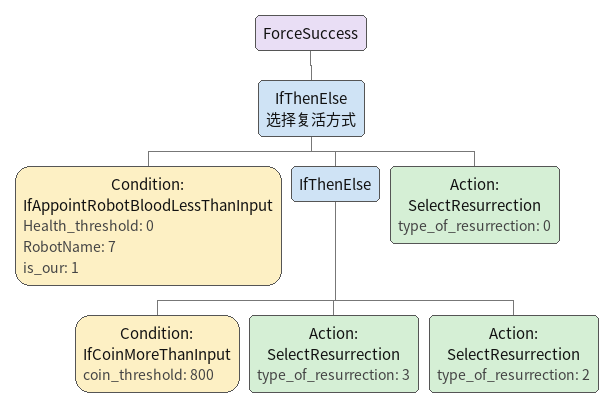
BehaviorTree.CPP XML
<ForceSuccess>
    <IfThenElse name="选择复活方式">
        <Condition Health_threshold="0" ID="IfAppointRobotBloodLessThanInput" RobotName="7" is_our="1"/>
        <IfThenElse>
            <Condition ID="IfCoinMoreThanInput" coin_threshold="800"/>
            <Action ID="SelectResurrection" type_of_resurrection="3"/>
            <Action ID="SelectResurrection" type_of_resurrection="2"/>
        </IfThenElse>
        <Action ID="SelectResurrection" type_of_resurrection="0"/>
    </IfThenElse>
</ForceSuccess>
